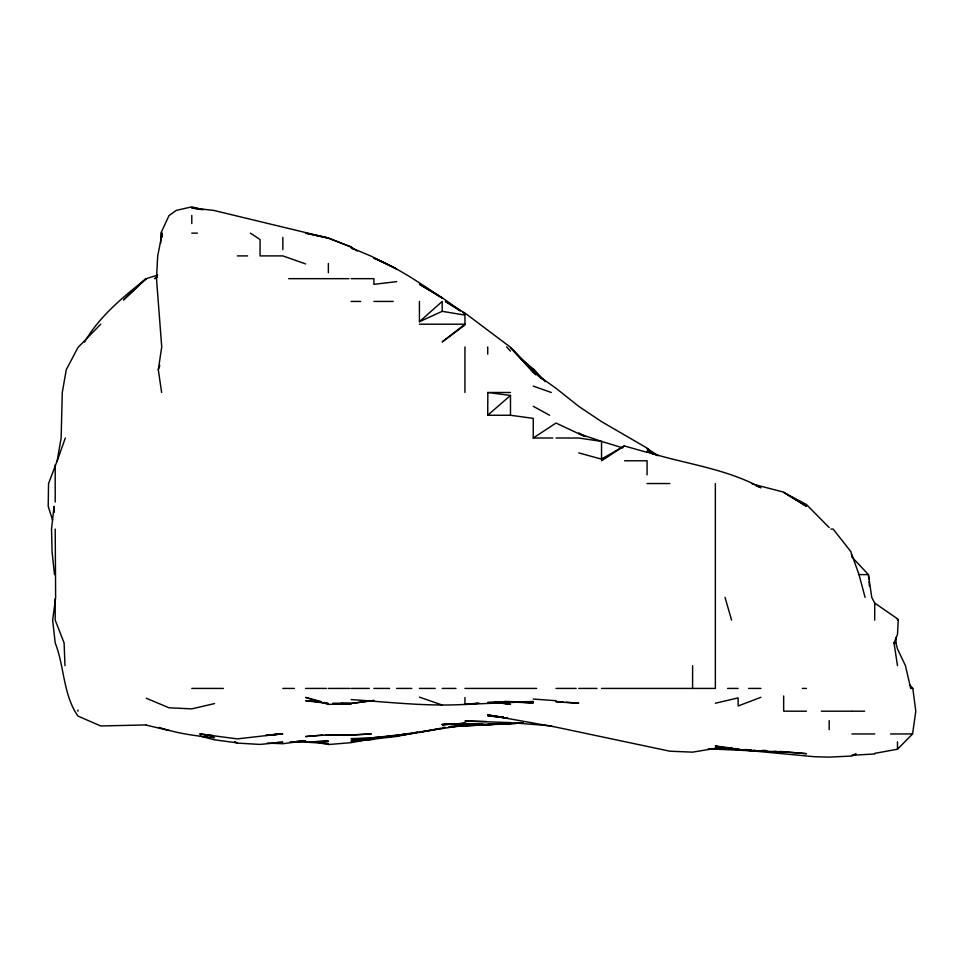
<?xml version="1.0" encoding="UTF-8"?>
<svg xmlns="http://www.w3.org/2000/svg" width="964" height="964" viewBox="0 0 964 964"><rect width="100%" height="100%" fill="white"/><g stroke="black" fill="none" stroke-linecap="round" stroke-linejoin="round"><path stroke-width="1.45" d="M160.627 243.097L160.892 233.131L169.013 215.575L176.316 210.369L191.788 206.874L203.32 209.67M830.968 529.067L833.149 529.067L851.019 551.842L851.947 557.072L868.431 574.604L871.745 597.367L874.71 603.066L897.484 618.804L898.267 620.129L897.484 634.469L894.002 642.892L897.484 665.654M874.71 753.378L897.484 749.221L912.583 733.953L915.8 711.191L912.812 688.429L910.703 688.429L905.437 665.654L897.484 648.929L895.869 642.892L896.279 637.204M161.892 237.409L162.253 233.131L157.698 255.906L156.505 278.668L161.735 346.956L158.301 369.718L161.627 392.493M55.201 529.067L55.635 597.367L52.659 620.129L55.201 642.892C64.468 666.618 63.106 694.936 77.964 716.083L100.726 725.964L146.251 724.94M52.574 520.09L48.2 506.305L48.549 483.542L57.201 460.78L61.13 438.018L62.274 392.493L66.275 369.718L77.964 347.51L100.726 324.193M158.301 369.718L159.783 365.452M57.201 460.78L65.335 438.018M84.507 342.16C99.449 316.264 123.091 296.912 146.251 278.668L157.638 275.102M145.829 278.668L123.488 299.949L146.251 278.668M419.424 321.723L442.187 301.431L442.187 311.324L419.424 321.723L419.424 301.431M487.844 392.493L487.712 415.255L510.486 395.445L510.486 415.255L533.249 418.388L533.249 438.018L552.806 438.018M156.987 276.933L154.577 278.668L157.204 277.415M533.249 438.018L556.011 423.039L583.931 436.162M601.536 460.78L624.298 445.934L647.073 452.381M624.298 445.934L601.536 459.129L578.774 452.899M608.236 455.948L601.536 459.129L601.536 441.392L578.774 433.692M855.972 754.438L851.947 756.017L829.185 757.126L814.399 756.716L726.748 748.486L738.123 749.606L729.591 748.45M760.885 697.297L738.123 705.997L738.123 697.888L715.36 703.25M855.972 753.824L851.947 755.27L874.71 753.981M214.55 703.575L191.788 708.865L169.013 707.793L146.251 698.237M417.966 732.182L396.662 736.448L351.125 741.714L356.825 740.882M365.356 740.003L351.125 742.666L328.363 744.545L318.409 742.738M368.2 739.472L371.044 738.942M407.543 733.725L412.002 733.038M414.966 732.568L417.942 732.11M404.723 734.158L393.818 735.701M359.668 740.473L363.934 739.858M368.2 739.231L371.044 738.822M341.172 703.25L351.125 703.756L332.628 703.575L351.125 703.479L373.899 700.442L351.125 703.467L328.363 704.419L305.6 697.418L321.253 701.623M390.962 736.038L373.899 738.087L351.125 738.677C381.274 738.834 411.291 734.435 440.765 728.374L419.424 732.11L464.949 725.036L482.024 723.988M396.662 281.645L373.899 284.344L373.899 278.668L351.125 278.668M523.283 722.602L510.486 724.121L487.712 724.458L504.787 723.458M510.486 723.482L449.296 726.784L452.152 726.434M454.996 726.097L482.024 723.964M479.18 703.214C436.596 707.829 393.686 702.394 351.125 699.587M442.187 727.579L445.031 727.29M449.296 726.868L464.949 725.314L506.208 723.494L487.712 724.808L464.949 723.494L442.187 724.446L464.949 723.494L487.712 724.808M464.949 697.526L464.949 704.419L477.758 703.202M265.931 735.363L268.86 735.074M271.788 734.797L280.584 733.953L237.313 738.882L199.729 733.953L213.068 735.604M449.296 726.76L507.63 723.458M322.675 735.014L305.6 736.556L328.363 734.821L351.125 734.99L371.08 733.953L351.125 734.99L328.363 734.821M325.519 734.761L351.125 735.026M265.763 735.436L270.041 735.062M272.884 734.821L282.838 733.953L272.884 734.592M464.949 723.265L442.187 724.747L464.949 723.494M464.949 704.419L533.249 701.551L487.712 702.515L510.486 701.949L533.249 702.997L523.283 702.31M297.069 741.135L305.6 740.738L282.838 743.714L267.185 743.087M277.15 742.364L282.838 742.208L260.075 744.425L237.313 743.111L234.638 742.027M332.628 703.527L351.125 703.467M191.788 233.131L197.391 233.131M237.313 255.906L247.591 255.906M288.682 278.668L348.992 278.668M351.125 301.431L360.644 301.431M373.899 301.431L393.204 301.431M419.424 324.193L464.949 324.193L442.187 341.943L464.949 325.013L464.949 315.108L442.187 311.324M510.486 392.493L487.712 392.493L510.486 395.445M487.712 415.255L510.486 415.255M556.011 438.018L578.774 438.018L601.536 441.392L622.877 447.899M624.576 460.78L647.073 460.78L647.073 474.903M647.073 483.542L669.835 483.542M851.947 554.794L859.008 574.604L868.431 574.604L868.793 578.87M898.267 620.129L897.484 620.129L897.484 618.804M894.002 642.892L895.869 642.892M191.788 688.429L223.359 688.429M282.838 688.429L294.382 688.429M305.6 688.429L326.519 688.429M328.363 688.429L349.787 688.429M351.125 688.429L369.26 688.429M373.899 688.429L389.613 688.429M396.662 688.429L411.821 688.429M419.424 688.429L435.174 688.429M442.187 688.429L455.996 688.429M464.949 688.429L536.647 688.429M556.011 688.429L576.147 688.429M578.774 688.429L596.993 688.429M601.536 688.429L715.36 688.429L715.36 483.542M727.615 688.429L738.123 688.429M748.618 688.429L760.885 688.429M802.373 688.429L806.422 688.429M784.624 711.191L806.422 711.191M821.316 711.191L851.947 711.191M852.574 711.191L864.624 711.191M851.947 733.953L874.71 733.953M890.567 733.953L912.583 733.953M504.787 701.382L517.596 701.925M289.959 741.919L305.6 742.208L328.363 741.051L305.6 742.123L328.363 743.581L322.675 742.786M738.123 748.799L715.36 748.353L692.598 752.149L669.835 751.197L556.011 727.121L487.712 714.902L507.63 718.252M486.29 721.506L464.949 721.048L510.486 722.602L551.745 725.928M708.251 748.847L756.62 751.016L750.932 750.498M763.741 750.486L766.585 750.655M779.382 751.402L806.422 753.691C776.092 750.534 745.389 752.233 715.36 746.016L732.435 748.209M556.011 701.864L578.774 703.202L565.964 702.238M533.249 699.069L556.011 700.695M718.204 747.57L721.048 747.787L718.204 747.642M731.013 748.546L738.123 749.076L715.36 748.353L738.123 748.847L735.279 748.57M556.011 701.479L563.121 702.021M748.088 750.281L728.169 748.594M762.319 750.438L766.585 750.799M773.694 751.39L783.66 752.221L775.116 751.426M318.409 701.756L305.6 700.671L328.363 703.539L324.097 702.382M503.365 717.3L487.712 715.818L503.365 717.361M503.365 717.18L487.712 715.264L507.63 718.288M494.833 702.202L510.486 704.359L496.255 702.298M204.585 736.026L207.429 736.484M210.285 736.942L214.55 737.629C195.776 736.098 176.978 733.375 159.06 727.398M201.886 209.658L191.788 207.983L213.538 210.369L328.363 238.06L351.125 246.989L357.126 251.038M312.722 741.714L315.565 742.22M328.363 238.06L305.6 233.131L328.363 238.096L351.125 246.989M146.251 725.133L169.013 730.483M200.319 736.159L214.55 739.822L237.313 742.883L234.638 741.834M647.073 452.044C684.994 463.973 725.663 468.371 760.885 487.736L755.812 485.639M752.185 483.94L783.66 492.146L806.422 506.305L783.66 492.496L806.422 504.485L829.185 527.597M419.424 697.117L442.187 705.058M305.6 263.907L282.838 255.906L260.075 255.906L260.075 239.554L250.387 233.131M533.249 386.118L551.324 392.493M657.677 455.623L647.073 451.032L653.616 454.285M533.249 406.29L549.576 415.255M578.774 432.884L585.22 436.547M353.535 249.29L351.125 247.82L370.586 255.906L396.662 268.932L373.899 258.087C398.433 268.173 420.328 283.271 442.187 298.057L419.424 284.284L442.187 297.707L460.418 310.685M658.123 455.478L647.073 448.67L649.17 450.525M460.069 310.89L445.428 301.431L464.949 313.035L510.077 346.956L532.49 369.718L534.261 369.718L545.323 381.648M462.684 312.36L464.949 314.047M521.861 359.572L534.261 369.718L533.249 370.574L540.623 377.876M535.526 374.767L510.486 347.594L533.249 372.104L556.011 388.275L578.774 406.386L601.536 421.63L647.073 448.091L652.303 452.972M524.79 362.898L532.49 369.718L533.249 368.935L533.249 370.574L541.913 378.924M506.654 346.956L510.486 351.053M909.944 685.079L912.812 688.429M725.024 597.367L731.592 620.129M859.008 574.604L865.082 597.367M54.49 574.604L52.08 551.842L51.526 529.067L54.08 506.305L54.37 512.185M869.022 581.714L869.383 585.979M64.986 665.654L64.094 642.892L55.201 620.129L55.201 598.668M897.484 741.834L897.484 749.221M874.71 603.066L874.71 620.129M829.185 720.662L829.185 729.64M783.66 695.96L783.66 711.191M692.598 665.654L692.598 688.429M487.712 346.956L487.712 354.137M464.949 346.956L464.949 392.493M328.363 263.485L328.363 272.728M282.838 237.409L282.838 249.652M191.788 215.466L191.788 223.552M77.964 710.058L77.964 711.191M55.201 464.805L55.201 502.051M407.145 733.953L396.662 735.857L373.899 737.617L408.158 733.953L396.662 735.58L407.145 733.953M373.899 739.268L351.125 740.677L373.899 739.316M738.123 748.847L715.36 747.847L738.123 748.944M721.048 747.956L716.782 747.57L721.048 747.98M750.932 750.149L745.244 749.57L750.932 750.137M760.885 751.173L753.776 750.438L760.885 751.173"/></g></svg>
